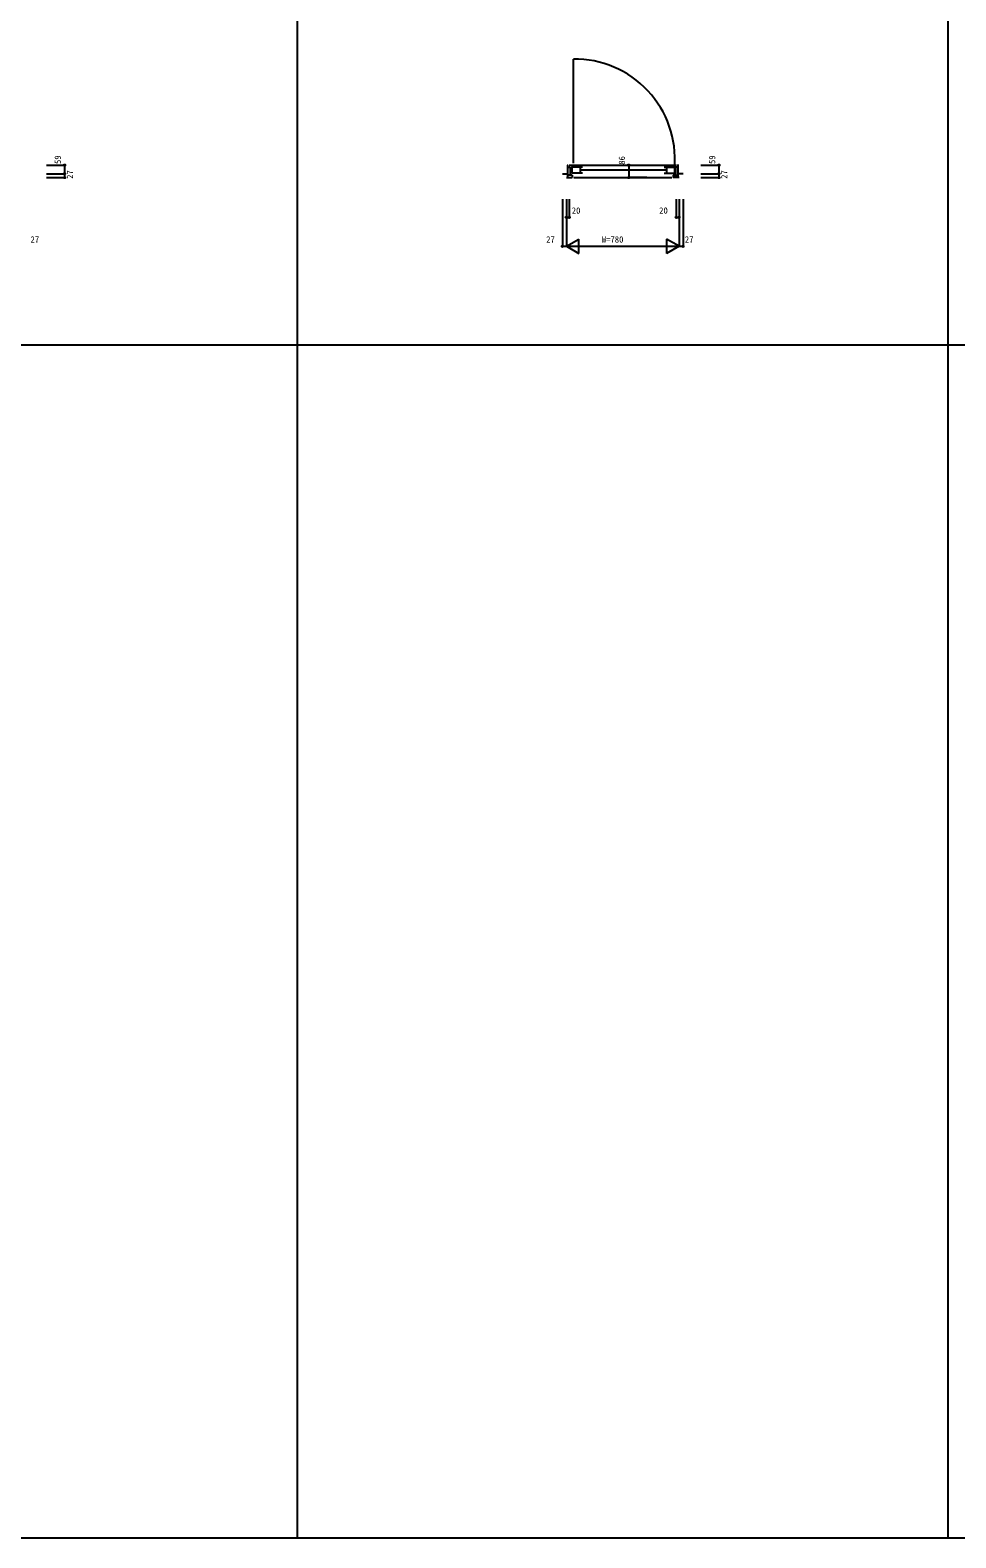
# Model space of a CAD drawing. Units: millimetres, scale not verified. Extents: x -13762 to 13750, y -10012 to 10000.
# Drawn here: x -6598 to -196, y -10000 to 427 of the extents above; entities that cross this region are included whole.
import ezdxf
from ezdxf.enums import TextEntityAlignment as Align

# ---------------------------------------------------------------- set-up
doc = ezdxf.new("R2010")
doc.units = ezdxf.units.MM
doc.header["$LTSCALE"] = 50
for name, color, linetype in [('0-2_YKK_B1', 4, 'Continuous'), ('0-4_YKK_F1', 7, 'Continuous'), ('0-6_YKK_N1', 2, 'Continuous')]:
    doc.layers.add(name, color=color, linetype=linetype)
doc.styles.add('ＭＳ ゴシック', font='')
doc.styles.get('ＭＳ ゴシック').set_extended_font_data('MS Gothic')

msp = doc.modelspace()

# ---------------------------------------------------------------- linework, layer by layer
at = {"layer": '0-2_YKK_B1'}
for p, q in [((-2841.5, -493.29), (-2841.5, 226.7)), ((-2881, -520.3), (-2864, -520.3)), ((-2871, -506.8), (-2129, -506.8)), ((-2864, -520.3), (-2864, -575.8)), ((-2795.4, -520.8), (-2795.4, -562.8)), ((-2197.6, -520.8), (-2197.6, -562.8)), ((-2119, -520.3), (-2136, -520.3)), ((-2136, -520.3), (-2136, -575.8)), ((-2917, -565.8), (-2881, -565.8)), ((-2890, -592.8), (-2849, -592.8)), ((-2849, -575.8), (-2881, -575.8)), ((-2778.4, -562.8), (-2851, -562.8)), ((-2849, -575.8), (-2849, -592.8)), ((-2839, -592.8), (-2161, -592.8)), ((-2790.4, -540), (-2202.6, -540)), ((-2214.6, -562.8), (-2142, -562.8)), ((-2151, -575.8), (-2119, -575.8)), ((-2151, -575.8), (-2151, -592.8)), ((-2110, -592.8), (-2151, -592.8)), ((-2083, -565.8), (-2119, -565.8))]:
    msp.add_line(p, q, dxfattribs=at)
for points in [[(-2885, -506.8), (-2881, -506.8), (-2881, -592.8)], [(-2778.4, -520.8), (-2851, -520.8), (-2851, -562.8)], [(-2214.6, -520.8), (-2142, -520.8), (-2142, -562.8)], [(-2115, -506.8), (-2119, -506.8), (-2119, -592.8)]]:
    msp.add_lwpolyline(points, dxfattribs=at)
msp.add_arc((-2831.63, -465.1), 691.88, 355.383, 90.81703, dxfattribs=at)
at = {"layer": '0-4_YKK_F1'}
for p, q in [((-4750, -10000), (-4750, 9500)), ((-250, -10000), (-250, 9500)), ((-13750, -1750), (13250, -1750)), ((-13750, -10000), (13750, -10000))]:
    msp.add_line(p, q, dxfattribs=at)
at = {"layer": '0-6_YKK_N1'}
for p, q in [((-6485, -506.8), (-6360, -506.8)), ((-6360, -506.8), (-6360, -565.8)), ((-2459, -506.8), (-2459, -592.8)), ((-1960, -506.8), (-1835, -506.8)), ((-1835, -506.8), (-1835, -565.8)), ((-6485, -565.8), (-6360, -565.8)), ((-6485, -592.8), (-6360, -592.8)), ((-6360, -565.8), (-6360, -592.8)), ((-2334, -592.8), (-2459, -592.8)), ((-1960, -565.8), (-1835, -565.8)), ((-1960, -592.8), (-1835, -592.8)), ((-1835, -565.8), (-1835, -592.8)), ((-2890, -742.8), (-2890, -1067.8)), ((-2870, -742.8), (-2870, -867.8)), ((-2130, -742.8), (-2130, -867.8)), ((-2110, -742.8), (-2110, -1067.8)), ((-2083, -742.8), (-2083, -1067.8)), ((-2890, -867.8), (-2870, -867.8)), ((-2130, -867.8), (-2110, -867.8)), ((-2890, -1067.8), (-2803.4, -1017.8)), ((-2803.4, -1117.8), (-2803.4, -1017.8)), ((-2110, -1067.8), (-2196.6, -1017.8)), ((-2196.6, -1017.8), (-2196.6, -1117.8)), ((-2890, -1067.8), (-2110, -1067.8)), ((-2890, -1067.8), (-2803.4, -1117.8)), ((-2110, -1067.8), (-2196.6, -1117.8)), ((-2110, -1067.8), (-2083, -1067.8))]:
    msp.add_line(p, q, dxfattribs=at)
msp.add_lwpolyline([(-2917, -742.8), (-2917, -1067.8), (-2890, -1067.8)], dxfattribs=at)
for centre in [(-6360, -506.8), (-2459, -506.8), (-1835, -506.8), (-6360, -565.8), (-6360, -592.8), (-2459, -592.8), (-1835, -565.8), (-1835, -592.8), (-2890, -867.8), (-2870, -867.8), (-2130, -867.8), (-2110, -867.8), (-2917, -1067.8), (-2083, -1067.8)]:
    msp.add_circle(centre, 5, dxfattribs=at)

# ---------------------------------------------------------------- texts
at = {"layer": '0-6_YKK_N1', "style": 'ＭＳ ゴシック'}
for s, p in [('59', (-6372, -498.8)), ('86', (-2471, -503.8)), ('59', (-1847, -498.8)), ('27', (-6288, -601.49)), ('27', (-1763, -601.49))]:
    msp.add_text(s, height=43.99, rotation=90, dxfattribs=at).set_placement(p, align=Align.BOTTOM_LEFT)
for s, p in [('20', (-2852.5, -855.8)), ('20', (-2248.15, -855.8)), ('27', (-6595.5, -1055.8)), ('27', (-3029.5, -1055.8)), ('W=780', (-2645, -1055.86)), ('27', (-2070.5, -1055.8))]:
    msp.add_text(s, height=43.99, dxfattribs=at).set_placement(p, align=Align.BOTTOM_LEFT)

doc.saveas('drawing.dxf')
